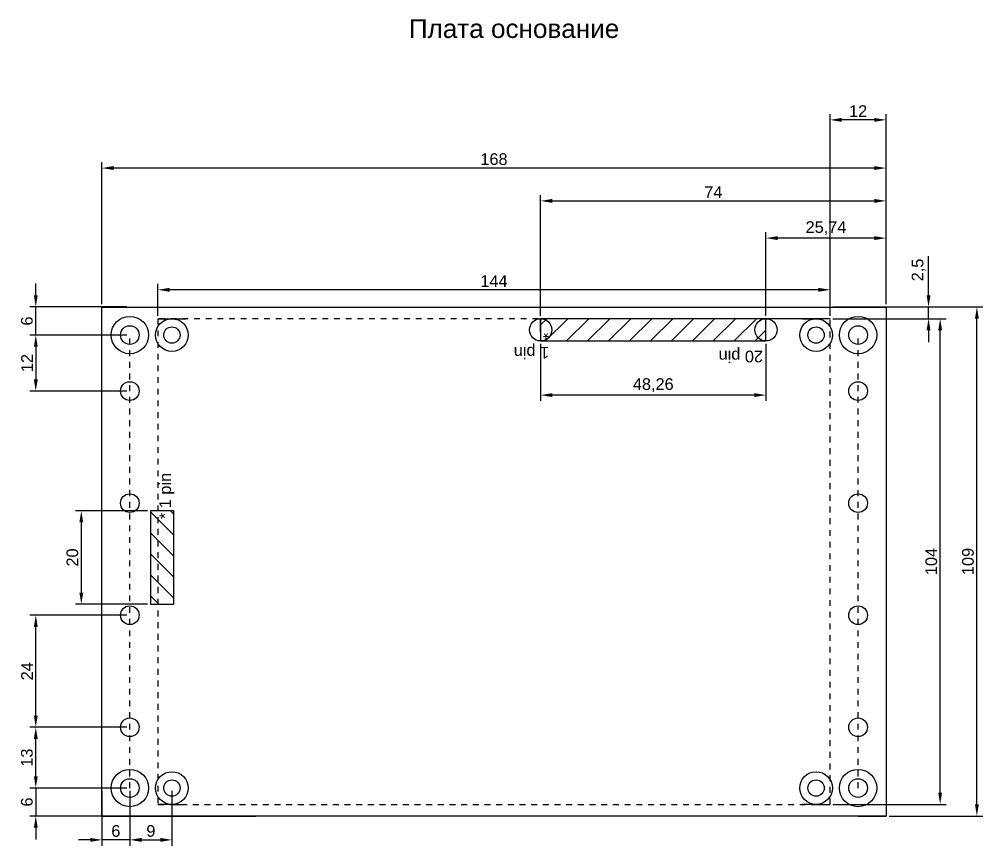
# Model space of a CAD drawing. Header units: millimetres. Extents: x 581 to 3447, y 885 to 2081.
# Drawn here: x 1990.1 to 2196.5, y 1021.9 to 1198.9 of the extents above; entities that cross this region are included whole.
import ezdxf

# ---------------------------------------------------------------- set-up
doc = ezdxf.new("R2010")
doc.units = ezdxf.units.MM
doc.linetypes.add('JIS_02_1.2', pattern=[2.5, 1.25, -1.25])
doc.layers.get('Defpoints').update_dxf_attribs({"lineweight": 15})
doc.layers.add('скрытые линии', color=9, linetype='Continuous')
doc.layers.add('скрытый размер', color=9, linetype='Continuous')
doc.styles.get("Standard").update_dxf_attribs({"font": 'arial.ttf'})
doc.dimstyles.new('ISO-25', dxfattribs={"dimtxt": 2.5, "dimasz": 2.5, "dimexe": 1.25, "dimexo": 0.625, "dimtad": 1, "dimtxsty": 'Standard', "dimcen": 2.5, "dimadec": 0, "dimazin": 0, "dimtfac": 1, "dimtmove": 0, "dimatfit": 3, "dimfxl": 1, "dimarcsym": 0})

# ---------------------------------------------------------------- blocks, each defined once
blk = doc.blocks.new('*D131')
at = {"layer": 'Defpoints', "color": 0, "transparency": 16777216}
for p in [(2019.82, 1140.96), (2019.82, 1134.78), (2163.82, 1134.78)]:
    blk.add_point(p, dxfattribs=at)
at = {"layer": 'скрытый размер', "color": 0, "lineweight": -2, "transparency": 16777216}
for p, q in [((2019.82, 1135.4), (2019.82, 1142.21)), ((2163.82, 1135.4), (2163.82, 1142.21)), ((2161.32, 1140.96), (2022.32, 1140.96))]:
    blk.add_line(p, q, dxfattribs=at)
at = {"layer": 'скрытый размер', "color": 0, "transparency": 16777216}
for points in [[(2022.32, 1141.38), (2022.32, 1140.54), (2019.82, 1140.96)], [(2161.32, 1141.38), (2161.32, 1140.54), (2163.82, 1140.96)]]:
    blk.add_solid(points, dxfattribs=at)
at = {"layer": 'скрытый размер', "color": 0, "transparency": 16777216, "insert": (2091.82, 1142.84), "char_height": 2.5, "attachment_point": 5}
blk.add_mtext('144', dxfattribs=at)
blk = doc.blocks.new('*D132')
at = {"layer": 'Defpoints', "color": 0, "transparency": 16777216}
for p in [(2007.82, 1034.28), (2013.82, 1034.28), (2007.82, 1023.17)]:
    blk.add_point(p, dxfattribs=at)
at = {"layer": 'скрытый размер', "color": 0, "lineweight": -2, "transparency": 16777216}
for p, q in [((2007.82, 1033.65), (2007.82, 1021.92)), ((2013.82, 1033.65), (2013.82, 1021.92)), ((2005.32, 1023.17), (2002.82, 1023.17)), ((2013.82, 1023.17), (2007.82, 1023.17)), ((2016.32, 1023.17), (2018.82, 1023.17))]:
    blk.add_line(p, q, dxfattribs=at)
at = {"layer": 'скрытый размер', "color": 0, "transparency": 16777216}
for points in [[(2005.32, 1023.59), (2005.32, 1022.75), (2007.82, 1023.17)], [(2016.32, 1023.59), (2016.32, 1022.75), (2013.82, 1023.17)]]:
    blk.add_solid(points, dxfattribs=at)
at = {"layer": 'скрытый размер', "color": 0, "transparency": 16777216, "insert": (2010.82, 1025.07), "char_height": 2.5, "attachment_point": 5}
blk.add_mtext('6', dxfattribs=at)
blk = doc.blocks.new('*D133')
at = {"layer": 'Defpoints', "color": 0, "transparency": 16777216}
for p in [(2013.82, 1034.28), (2022.82, 1034.28), (2022.82, 1023.17)]:
    blk.add_point(p, dxfattribs=at)
at = {"layer": 'скрытый размер', "color": 0, "lineweight": -2, "transparency": 16777216}
for p, q in [((2013.82, 1033.65), (2013.82, 1021.92)), ((2022.82, 1033.65), (2022.82, 1021.92)), ((2016.32, 1023.17), (2020.32, 1023.17))]:
    blk.add_line(p, q, dxfattribs=at)
at = {"layer": 'скрытый размер', "color": 0, "transparency": 16777216}
for points in [[(2016.32, 1023.59), (2016.32, 1022.75), (2013.82, 1023.17)], [(2020.32, 1023.59), (2020.32, 1022.75), (2022.82, 1023.17)]]:
    blk.add_solid(points, dxfattribs=at)
at = {"layer": 'скрытый размер', "color": 0, "transparency": 16777216, "insert": (2018.32, 1025.07), "char_height": 2.5, "attachment_point": 5}
blk.add_mtext('9', dxfattribs=at)
blk = doc.blocks.new('*D134')
at = {"layer": 'Defpoints', "color": 0, "transparency": 16777216}
for p in [(2013.82, 1034.28), (1993.67, 1028.28), (2013.82, 1028.28)]:
    blk.add_point(p, dxfattribs=at)
at = {"layer": 'скрытый размер', "color": 0, "lineweight": -2, "transparency": 16777216}
for p, q in [((1993.67, 1036.78), (1993.67, 1039.28)), ((2013.2, 1034.28), (1992.42, 1034.28)), ((1993.67, 1034.28), (1993.67, 1028.28)), ((2013.2, 1028.28), (1992.42, 1028.28)), ((1993.67, 1025.78), (1993.67, 1023.28))]:
    blk.add_line(p, q, dxfattribs=at)
at = {"layer": 'скрытый размер', "color": 0, "transparency": 16777216}
for points in [[(1993.26, 1036.78), (1994.09, 1036.78), (1993.67, 1034.28)], [(1993.26, 1025.78), (1994.09, 1025.78), (1993.67, 1028.28)]]:
    blk.add_solid(points, dxfattribs=at)
at = {"layer": 'скрытый размер', "color": 0, "transparency": 16777216, "insert": (1991.77, 1031.28), "char_height": 2.5, "attachment_point": 5, "rotation": 90}
blk.add_mtext('6', dxfattribs=at)
blk = doc.blocks.new('*D135')
at = {"layer": 'Defpoints', "color": 0, "transparency": 16777216}
for p in [(1993.67, 1047.28), (2013.82, 1047.28), (2013.82, 1034.28)]:
    blk.add_point(p, dxfattribs=at)
at = {"layer": 'скрытый размер', "color": 0, "lineweight": -2, "transparency": 16777216}
for p, q in [((2013.2, 1047.28), (1992.42, 1047.28)), ((1993.67, 1036.78), (1993.67, 1044.78)), ((2013.2, 1034.28), (1992.42, 1034.28))]:
    blk.add_line(p, q, dxfattribs=at)
at = {"layer": 'скрытый размер', "color": 0, "transparency": 16777216}
for points in [[(1993.26, 1044.78), (1994.09, 1044.78), (1993.67, 1047.28)], [(1993.26, 1036.78), (1994.09, 1036.78), (1993.67, 1034.28)]]:
    blk.add_solid(points, dxfattribs=at)
at = {"layer": 'скрытый размер', "color": 0, "transparency": 16777216, "insert": (1991.77, 1040.78), "char_height": 2.5, "attachment_point": 5, "rotation": 90}
blk.add_mtext('13', dxfattribs=at)
blk = doc.blocks.new('*D136')
at = {"layer": 'Defpoints', "color": 0, "transparency": 16777216}
for p in [(1993.67, 1071.28), (2013.82, 1071.28), (2013.82, 1047.28)]:
    blk.add_point(p, dxfattribs=at)
at = {"layer": 'скрытый размер', "color": 0, "lineweight": -2, "transparency": 16777216}
for p, q in [((2013.2, 1071.28), (1992.42, 1071.28)), ((1993.67, 1049.78), (1993.67, 1068.78)), ((2013.2, 1047.28), (1992.42, 1047.28))]:
    blk.add_line(p, q, dxfattribs=at)
at = {"layer": 'скрытый размер', "color": 0, "transparency": 16777216}
for points in [[(1993.26, 1068.78), (1994.09, 1068.78), (1993.67, 1071.28)], [(1993.26, 1049.78), (1994.09, 1049.78), (1993.67, 1047.28)]]:
    blk.add_solid(points, dxfattribs=at)
at = {"layer": 'скрытый размер', "color": 0, "transparency": 16777216, "insert": (1991.79, 1059.28), "char_height": 2.5, "attachment_point": 5, "rotation": 90}
blk.add_mtext('24', dxfattribs=at)
blk = doc.blocks.new('*D137')
at = {"layer": 'Defpoints', "color": 0, "transparency": 16777216}
for p in [(1993.67, 1137.28), (2013.82, 1137.28), (2013.82, 1131.28)]:
    blk.add_point(p, dxfattribs=at)
at = {"layer": 'скрытый размер', "color": 0, "lineweight": -2, "transparency": 16777216}
for p, q in [((1993.67, 1139.78), (1993.67, 1142.28)), ((2013.2, 1137.28), (1992.42, 1137.28)), ((1993.67, 1131.28), (1993.67, 1137.28)), ((2013.2, 1131.28), (1992.42, 1131.28)), ((1993.67, 1128.78), (1993.67, 1126.28))]:
    blk.add_line(p, q, dxfattribs=at)
at = {"layer": 'скрытый размер', "color": 0, "transparency": 16777216}
for points in [[(1993.26, 1139.78), (1994.09, 1139.78), (1993.67, 1137.28)], [(1993.26, 1128.78), (1994.09, 1128.78), (1993.67, 1131.28)]]:
    blk.add_solid(points, dxfattribs=at)
at = {"layer": 'скрытый размер', "color": 0, "transparency": 16777216, "insert": (1991.77, 1134.28), "char_height": 2.5, "attachment_point": 5, "rotation": 90}
blk.add_mtext('6', dxfattribs=at)
blk = doc.blocks.new('*D138')
at = {"layer": 'Defpoints', "color": 0, "transparency": 16777216}
for p in [(2013.82, 1131.28), (1993.67, 1119.28), (2013.82, 1119.28)]:
    blk.add_point(p, dxfattribs=at)
at = {"layer": 'скрытый размер', "color": 0, "lineweight": -2, "transparency": 16777216}
for p, q in [((2013.2, 1131.28), (1992.42, 1131.28)), ((1993.67, 1128.78), (1993.67, 1121.78)), ((2013.2, 1119.28), (1992.42, 1119.28))]:
    blk.add_line(p, q, dxfattribs=at)
at = {"layer": 'скрытый размер', "color": 0, "transparency": 16777216}
for points in [[(1993.26, 1128.78), (1994.09, 1128.78), (1993.67, 1131.28)], [(1993.26, 1121.78), (1994.09, 1121.78), (1993.67, 1119.28)]]:
    blk.add_solid(points, dxfattribs=at)
at = {"layer": 'скрытый размер', "color": 0, "transparency": 16777216, "insert": (1991.79, 1125.28), "char_height": 2.5, "attachment_point": 5, "rotation": 90}
blk.add_mtext('12', dxfattribs=at)
blk = doc.blocks.new('*D139')
at = {"layer": 'Defpoints', "color": 0, "transparency": 16777216}
for p in [(2150.08, 1152.03), (2175.82, 1137.28), (2150.08, 1134.78)]:
    blk.add_point(p, dxfattribs=at)
at = {"layer": 'скрытый размер', "color": 0, "lineweight": -2, "transparency": 16777216}
for p, q in [((2150.08, 1135.4), (2150.08, 1153.28)), ((2173.32, 1152.03), (2152.58, 1152.03)), ((2175.82, 1137.9), (2175.82, 1153.28))]:
    blk.add_line(p, q, dxfattribs=at)
at = {"layer": 'скрытый размер', "color": 0, "transparency": 16777216}
for points in [[(2152.58, 1152.45), (2152.58, 1151.62), (2150.08, 1152.03)], [(2173.32, 1152.45), (2173.32, 1151.62), (2175.82, 1152.03)]]:
    blk.add_solid(points, dxfattribs=at)
at = {"layer": 'скрытый размер', "color": 0, "transparency": 16777216, "insert": (2162.95, 1154.16), "char_height": 2.5, "attachment_point": 5}
blk.add_mtext('25,74', dxfattribs=at)
blk = doc.blocks.new('*D141')
at = {"layer": 'Defpoints', "color": 0, "transparency": 16777216}
for p in [(2101.82, 1130.01), (2150.08, 1130.01), (2101.82, 1118.41)]:
    blk.add_point(p, dxfattribs=at)
at = {"layer": 'скрытые линии', "color": 0, "lineweight": -2, "transparency": 16777216}
for p, q in [((2101.82, 1129.39), (2101.82, 1117.16)), ((2150.08, 1129.39), (2150.08, 1117.16)), ((2147.58, 1118.41), (2104.32, 1118.41))]:
    blk.add_line(p, q, dxfattribs=at)
at = {"layer": 'скрытые линии', "color": 0, "transparency": 16777216}
for points in [[(2104.32, 1118.83), (2104.32, 1118), (2101.82, 1118.41)], [(2147.58, 1118.83), (2147.58, 1118), (2150.08, 1118.41)]]:
    blk.add_solid(points, dxfattribs=at)
at = {"layer": 'скрытые линии', "color": 0, "transparency": 16777216, "insert": (2125.95, 1120.54), "char_height": 2.5, "attachment_point": 5}
blk.add_mtext('48,26', dxfattribs=at)
blk = doc.blocks.new('*D142')
at = {"layer": 'Defpoints', "color": 0, "transparency": 16777216}
for p in [(2175.82, 1160), (2175.82, 1137.28), (2101.82, 1134.78)]:
    blk.add_point(p, dxfattribs=at)
at = {"layer": 'скрытые линии', "color": 0, "lineweight": -2, "transparency": 16777216}
for p, q in [((2101.82, 1135.4), (2101.82, 1161.25)), ((2104.32, 1160), (2173.32, 1160)), ((2175.82, 1137.9), (2175.82, 1161.25))]:
    blk.add_line(p, q, dxfattribs=at)
at = {"layer": 'скрытые линии', "color": 0, "transparency": 16777216}
for points in [[(2104.32, 1160.42), (2104.32, 1159.58), (2101.82, 1160)], [(2173.32, 1160.42), (2173.32, 1159.58), (2175.82, 1160)]]:
    blk.add_solid(points, dxfattribs=at)
at = {"layer": 'скрытые линии', "color": 0, "transparency": 16777216, "insert": (2138.82, 1161.88), "char_height": 2.5, "attachment_point": 5}
blk.add_mtext('74', dxfattribs=at)
blk = doc.blocks.new('*D143')
at = {"layer": 'Defpoints', "color": 0, "transparency": 16777216}
for p in [(2175.82, 1137.28), (2195.28, 1137.28), (2175.82, 1028.28)]:
    blk.add_point(p, dxfattribs=at)
at = {"layer": 'скрытые линии', "color": 0, "lineweight": -2, "transparency": 16777216}
for p, q in [((2176.45, 1137.28), (2196.53, 1137.28)), ((2195.28, 1030.78), (2195.28, 1134.78)), ((2176.45, 1028.28), (2196.53, 1028.28))]:
    blk.add_line(p, q, dxfattribs=at)
at = {"layer": 'скрытые линии', "color": 0, "transparency": 16777216}
for points in [[(2194.86, 1134.78), (2195.69, 1134.78), (2195.28, 1137.28)], [(2194.86, 1030.78), (2195.69, 1030.78), (2195.28, 1028.28)]]:
    blk.add_solid(points, dxfattribs=at)
at = {"layer": 'скрытые линии', "color": 0, "transparency": 16777216, "insert": (2193.37, 1082.78), "char_height": 2.5, "attachment_point": 5, "rotation": 90}
blk.add_mtext('109', dxfattribs=at)
blk = doc.blocks.new('*D144')
at = {"layer": 'Defpoints', "color": 0, "transparency": 16777216}
for p in [(2007.82, 1167.03), (2007.82, 1137.28), (2175.82, 1137.28)]:
    blk.add_point(p, dxfattribs=at)
at = {"layer": 'скрытые линии', "color": 0, "lineweight": -2, "transparency": 16777216}
for p, q in [((2007.82, 1137.9), (2007.82, 1168.28)), ((2175.82, 1137.9), (2175.82, 1168.28)), ((2173.32, 1167.03), (2010.32, 1167.03))]:
    blk.add_line(p, q, dxfattribs=at)
at = {"layer": 'скрытые линии', "color": 0, "transparency": 16777216}
for points in [[(2010.32, 1167.45), (2010.32, 1166.62), (2007.82, 1167.03)], [(2173.32, 1167.45), (2173.32, 1166.62), (2175.82, 1167.03)]]:
    blk.add_solid(points, dxfattribs=at)
at = {"layer": 'скрытые линии', "color": 0, "transparency": 16777216, "insert": (2091.82, 1168.93), "char_height": 2.5, "attachment_point": 5}
blk.add_mtext('168', dxfattribs=at)
blk = doc.blocks.new('*D145')
at = {"layer": 'Defpoints', "color": 0, "transparency": 16777216}
for p in [(2018.24, 1093.64), (2003.42, 1073.64), (2018.24, 1073.64)]:
    blk.add_point(p, dxfattribs=at)
at = {"layer": 'скрытый размер', "color": 0, "lineweight": -2, "transparency": 16777216}
for p, q in [((2017.62, 1093.64), (2002.17, 1093.64)), ((2003.42, 1091.14), (2003.42, 1076.14)), ((2017.62, 1073.64), (2002.17, 1073.64))]:
    blk.add_line(p, q, dxfattribs=at)
at = {"layer": 'скрытый размер', "color": 0, "transparency": 16777216}
for points in [[(2003, 1091.14), (2003.84, 1091.14), (2003.42, 1093.64)], [(2003, 1076.14), (2003.84, 1076.14), (2003.42, 1073.64)]]:
    blk.add_solid(points, dxfattribs=at)
at = {"layer": 'скрытый размер', "color": 0, "transparency": 16777216, "insert": (2001.52, 1083.64), "char_height": 2.5, "attachment_point": 5, "rotation": 90}
blk.add_mtext('20', dxfattribs=at)
blk = doc.blocks.new('*D146')
at = {"layer": 'Defpoints', "color": 0, "transparency": 16777216}
for p in [(2163.82, 1177.35), (2175.82, 1137.28), (2163.82, 1134.78)]:
    blk.add_point(p, dxfattribs=at)
at = {"layer": 'скрытый размер', "color": 0, "lineweight": -2, "transparency": 16777216}
for p, q in [((2163.82, 1135.4), (2163.82, 1178.6)), ((2175.82, 1137.9), (2175.82, 1178.6)), ((2173.32, 1177.35), (2166.32, 1177.35))]:
    blk.add_line(p, q, dxfattribs=at)
at = {"layer": 'скрытый размер', "color": 0, "transparency": 16777216}
for points in [[(2166.32, 1177.76), (2166.32, 1176.93), (2163.82, 1177.35)], [(2173.32, 1177.76), (2173.32, 1176.93), (2175.82, 1177.35)]]:
    blk.add_solid(points, dxfattribs=at)
at = {"layer": 'скрытый размер', "color": 0, "transparency": 16777216, "insert": (2169.82, 1179.23), "char_height": 2.5, "attachment_point": 5}
blk.add_mtext('12', dxfattribs=at)
blk = doc.blocks.new('*D147')
at = {"layer": 'Defpoints', "color": 0, "transparency": 16777216}
for p in [(2163.82, 1137.28), (2184.92, 1137.28), (2163.82, 1134.78)]:
    blk.add_point(p, dxfattribs=at)
at = {"layer": 'скрытый размер', "color": 0, "lineweight": -2, "transparency": 16777216}
for p, q in [((2184.92, 1139.78), (2184.92, 1148.14)), ((2164.45, 1137.28), (2186.17, 1137.28)), ((2184.92, 1134.78), (2184.92, 1137.28)), ((2164.45, 1134.78), (2186.17, 1134.78)), ((2184.92, 1132.28), (2184.92, 1129.78))]:
    blk.add_line(p, q, dxfattribs=at)
at = {"layer": 'скрытый размер', "color": 0, "transparency": 16777216}
for points in [[(2184.5, 1139.78), (2185.33, 1139.78), (2184.92, 1137.28)], [(2184.5, 1132.28), (2185.33, 1132.28), (2184.92, 1134.78)]]:
    blk.add_solid(points, dxfattribs=at)
at = {"layer": 'скрытый размер', "color": 0, "transparency": 16777216, "insert": (2182.79, 1145.21), "char_height": 2.5, "attachment_point": 5, "rotation": 90}
blk.add_mtext('2,5', dxfattribs=at)
blk = doc.blocks.new('*D148')
at = {"layer": 'Defpoints', "color": 0, "transparency": 16777216}
for p in [(2163.82, 1134.78), (2187.41, 1134.78), (2163.82, 1030.78)]:
    blk.add_point(p, dxfattribs=at)
at = {"layer": 'скрытый размер', "color": 0, "lineweight": -2, "transparency": 16777216}
for p, q in [((2164.45, 1134.78), (2188.66, 1134.78)), ((2187.41, 1033.28), (2187.41, 1132.28)), ((2164.45, 1030.78), (2188.66, 1030.78))]:
    blk.add_line(p, q, dxfattribs=at)
at = {"layer": 'скрытый размер', "color": 0, "transparency": 16777216}
for points in [[(2186.99, 1132.28), (2187.82, 1132.28), (2187.41, 1134.78)], [(2186.99, 1033.28), (2187.82, 1033.28), (2187.41, 1030.78)]]:
    blk.add_solid(points, dxfattribs=at)
at = {"layer": 'скрытый размер', "color": 0, "transparency": 16777216, "insert": (2185.51, 1082.78), "char_height": 2.5, "attachment_point": 5, "rotation": 90}
blk.add_mtext('104', dxfattribs=at)

msp = doc.modelspace()

# ---------------------------------------------------------------- hatches: boundary and pattern name
at = {"layer": 'скрытые линии'}
h = msp.add_hatch(dxfattribs=at)
h.set_pattern_fill('ANSI31', color=256, angle=180)
h.set_pattern_definition([(225, (4189.431, 2457.7213), (2.245064, -2.245064), [])])
h.paths.add_polyline_path([(2150.081, 1130.012), (2150.081, 1134.775), (2101.821, 1134.775), (2101.821, 1130.012)])
h = msp.add_hatch(dxfattribs=at)
h.set_pattern_fill('ANSI31', color=256, angle=90)
h.set_pattern_definition([(135, (3452.6884, -1054.9696), (-2.245064, -2.245064), [])])
h.paths.add_polyline_path([(2018.242, 1073.64), (2023.242, 1073.64), (2023.242, 1093.64), (2018.242, 1093.64)])
h.paths.add_polyline_path([(2019.392, 1072.725), (2019.392, 1081.549), (2010.073, 1081.549), (2010.073, 1072.725)], flags=9)

# ---------------------------------------------------------------- linework, layer by layer
for p, q in [((2019.821, 1134.775), (2022.821, 1134.775)), ((2022.821, 1134.775), (2025.821, 1134.775)), ((2101.821, 1131.909), (2101.821, 1134.775)), ((2163.821, 1134.775), (2150.081, 1134.775)), ((2163.821, 1134.775), (2150.321, 1134.775)), ((2157.821, 1134.775), (2160.821, 1134.775)), ((2023.242, 1093.64), (2018.242, 1093.64)), ((2018.242, 1093.64), (2018.242, 1073.64)), ((2023.242, 1073.64), (2023.242, 1093.64)), ((2018.242, 1073.64), (2023.242, 1073.64)), ((2022.821, 1030.775), (2019.821, 1030.775)), ((2022.821, 1030.775), (2025.821, 1030.775)), ((2160.821, 1030.775), (2157.821, 1030.775)), ((2160.821, 1030.775), (2163.821, 1030.775)), ((2007.821, 1028.275), (2040.821, 1028.275)), ((2169.821, 1028.275), (2175.821, 1028.275))]:
    msp.add_line(p, q, dxfattribs=at)
at = {"layer": 'скрытые линии', "linetype": 'JIS_02_1.2'}
for p, q in [((2013.821, 1034.275), (2013.821, 1131.275)), ((2169.821, 1034.275), (2169.821, 1131.275))]:
    msp.add_line(p, q, dxfattribs=at)
at = {"layer": 'скрытые линии'}
for points in [[(2175.821, 1028.275), (2007.821, 1028.275), (2007.821, 1137.275), (2175.821, 1137.275)], [(2150.081, 1134.775), (2101.821, 1134.775), (2101.821, 1130.012), (2150.081, 1130.012)]]:
    msp.add_lwpolyline(points, close=True, dxfattribs=at)
at = {"layer": 'скрытые линии', "linetype": 'JIS_02_1.2'}
msp.add_lwpolyline([(2163.821, 1134.775), (2019.821, 1134.775), (2019.821, 1030.775), (2163.821, 1030.775)], close=True, dxfattribs=at)
at = {"layer": 'скрытые линии'}
for centre, radius in [((2013.821, 1131.275), 4), ((2169.821, 1131.275), 4), ((2013.821, 1131.275), 2), ((2022.821, 1131.275), 3.5), ((2160.821, 1131.275), 3.5), ((2169.821, 1131.275), 2), ((2022.821, 1131.275), 1.75), ((2160.821, 1131.275), 1.75), ((2013.821, 1119.275), 2), ((2169.821, 1119.275), 2), ((2013.821, 1095.275), 2), ((2169.821, 1095.275), 2), ((2013.821, 1071.275), 2), ((2169.821, 1071.275), 2), ((2013.821, 1047.275), 2), ((2169.821, 1047.275), 2), ((2013.821, 1034.275), 4), ((2169.821, 1034.275), 4), ((2013.821, 1034.275), 2), ((2022.821, 1034.275), 3.5), ((2160.821, 1034.275), 3.5), ((2169.821, 1034.275), 2), ((2022.821, 1034.275), 1.75), ((2160.821, 1034.275), 1.75)]:
    msp.add_circle(centre, radius, dxfattribs=at)
for centre, major_axis in [((2101.821, 1132.393), (-2.382, 0)), ((2150.081, 1132.393), (0, -2.382))]:
    msp.add_ellipse(centre, major_axis=major_axis, ratio=1, dxfattribs=at)

# ---------------------------------------------------------------- texts
at = {"layer": 'скрытые линии', "insert": (2073.583, 1198.89), "char_height": 4, "attachment_point": 1}
msp.add_mtext_dynamic_manual_height_columns('Плата основание', width=100.77306, gutter_width=12.5, heights=[24.686], dxfattribs=at)
at = {"layer": 'скрытые линии', "char_height": 2.5, "attachment_point": 1}
for s, width, heights, insert, rotation in [('1 pin^J*', 8.89404, [0], (2103.634, 1126.237), 180), ('20 pin', 11.35868, [0], (2149.458, 1125.431), 180), ('* 1 pin', 22.46021, [6.893], (2020.129, 1091.859), 90)]:
    msp.add_mtext_dynamic_manual_height_columns(s, width=width, gutter_width=12.5, heights=heights, dxfattribs=dict(at, insert=insert, rotation=rotation))

# ---------------------------------------------------------------- dimensions: what is measured, and where the dimension line sits
at = {"layer": 'скрытые линии'}
for base, p1, p2, angle, picture, middle in [((2007.821, 1167.033), (2175.821, 1137.275), (2007.821, 1137.275), 180, '*D144', (2091.821, 1168.934)), ((2175.821, 1160), (2101.821, 1134.775), (2175.821, 1137.275), 180, '*D142', (2138.821, 1161.875)), ((2195.276, 1137.275), (2175.821, 1028.275), (2175.821, 1137.275), 270, '*D143', (2193.374, 1082.775)), ((2101.821, 1118.412), (2150.081, 1130.012), (2101.821, 1130.012), 180, '*D141', (2125.951, 1120.539))]:
    dim = msp.add_linear_dim(base=base, p1=p1, p2=p2, angle=angle, dimstyle='ISO-25', dxfattribs=at)
    dim.commit()
    dim.dimension.update_dxf_attribs({"geometry": picture, "text_midpoint": middle})
at = {"layer": 'скрытый размер'}
for base, p1, p2, angle, picture, middle in [((2163.821, 1177.347), (2175.821, 1137.275), (2163.821, 1134.775), 180, '*D146', (2169.821, 1179.227)), ((2150.081, 1152.033), (2175.821, 1137.275), (2150.081, 1134.775), 180, '*D139', (2162.951, 1154.16)), ((2184.918, 1137.275), (2163.821, 1134.775), (2163.821, 1137.275), 270, '*D147', (2182.79, 1145.207)), ((2019.821, 1140.961), (2163.821, 1134.775), (2019.821, 1134.775), 180, '*D131', (2091.821, 1142.841)), ((1993.674, 1137.275), (2013.821, 1131.275), (2013.821, 1137.275), 270, '*D137', (1991.773, 1134.275)), ((2187.407, 1134.775), (2163.821, 1030.775), (2163.821, 1134.775), 270, '*D148', (2185.506, 1082.775)), ((1993.674, 1119.275), (2013.821, 1131.275), (2013.821, 1119.275), 270, '*D138', (1991.794, 1125.275)), ((2003.42, 1073.64), (2018.242, 1093.64), (2018.242, 1073.64), 90, '*D145', (2001.519, 1083.64)), ((1993.674, 1071.275), (2013.821, 1047.275), (2013.821, 1071.275), 270, '*D136', (1991.794, 1059.275)), ((1993.674, 1047.275), (2013.821, 1034.275), (2013.821, 1047.275), 270, '*D135', (1991.772, 1040.775)), ((1993.674, 1028.275), (2013.821, 1034.275), (2013.821, 1028.275), 270, '*D134', (1991.773, 1031.275)), ((2007.821, 1023.17), (2013.821, 1034.275), (2007.821, 1034.275), 180, '*D132', (2010.821, 1025.071)), ((2022.821, 1023.17), (2013.821, 1034.275), (2022.821, 1034.275), 180, '*D133', (2018.321, 1025.071))]:
    dim = msp.add_linear_dim(base=base, p1=p1, p2=p2, angle=angle, dimstyle='ISO-25', dxfattribs=at)
    dim.commit()
    dim.dimension.update_dxf_attribs({"geometry": picture, "text_midpoint": middle})

doc.saveas('drawing.dxf')
